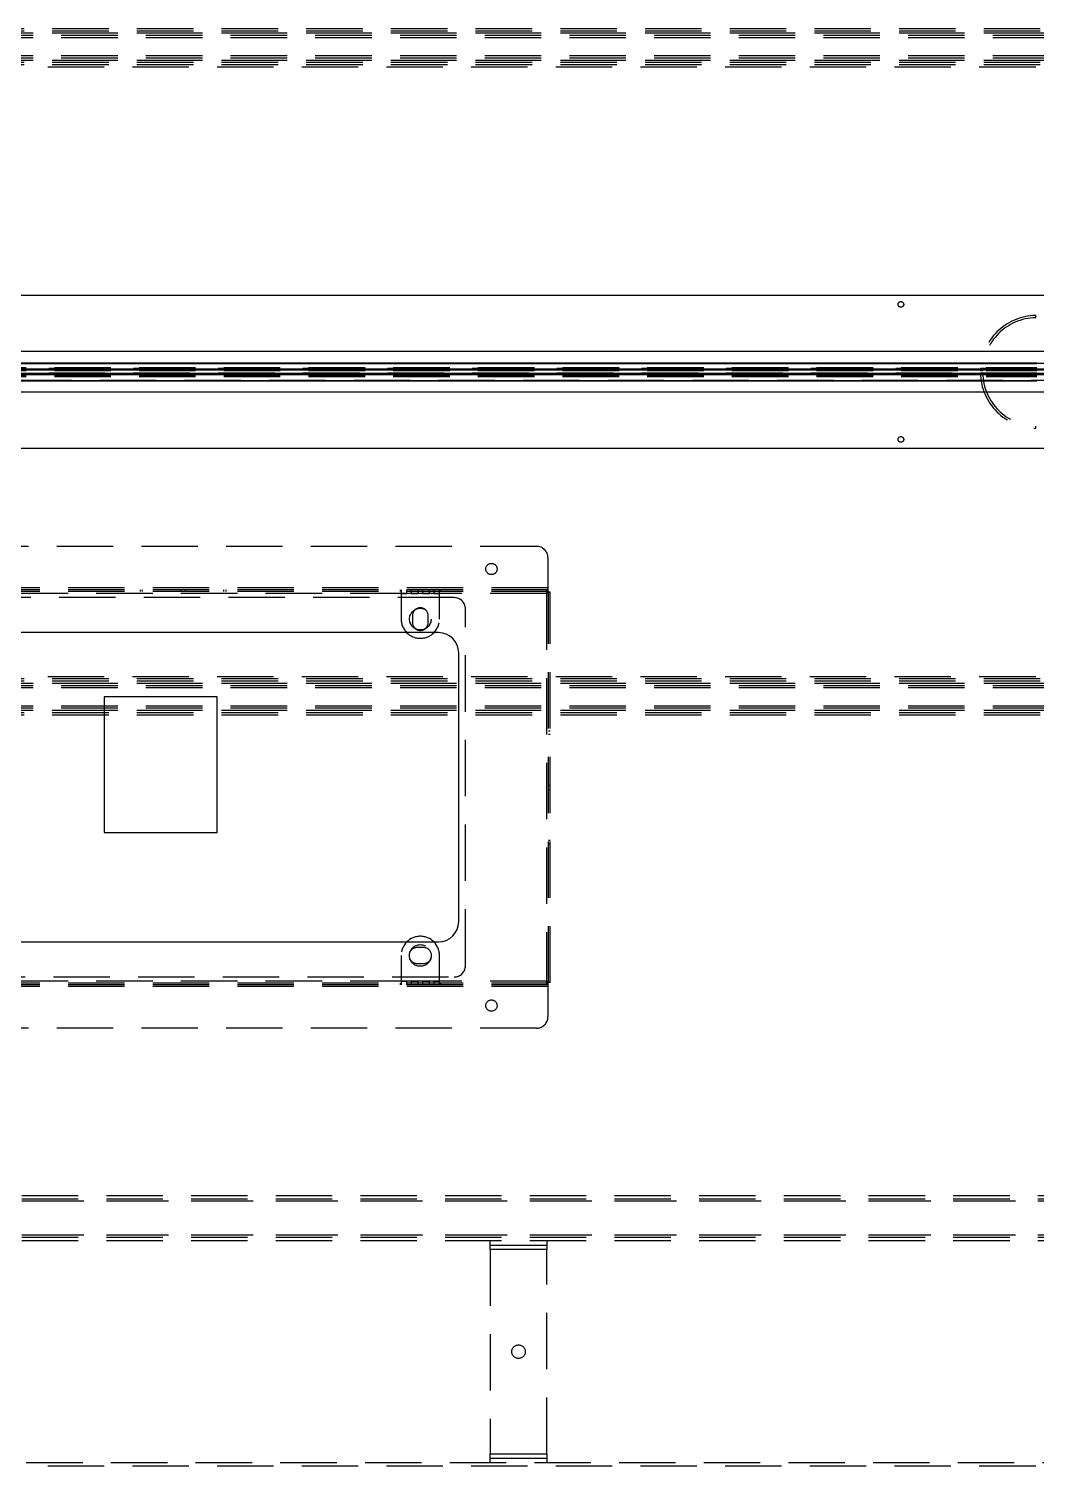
# Model space of a CAD drawing. Header units: millimetres. Extents: x -429 to 16771, y -1239 to 5751.
# Drawn here: x 2279 to 2725, y 365 to 1001 of the extents above; entities that cross this region are included whole.
import ezdxf

# ---------------------------------------------------------------- set-up
doc = ezdxf.new("R2010")
doc.units = ezdxf.units.MM
doc.header["$LTSCALE"] = 100
doc.linetypes.add('HIDDEN', pattern=[0.375, 0.25, -0.125])

msp = doc.modelspace()

# ---------------------------------------------------------------- linework, layer by layer
at = {"color": 7, "linetype": 'HIDDEN', "lineweight": -3}
for p, q in [((3476.5, 1001.4), (1973.5, 1001.4)), ((3476.5, 1000.4), (1973.5, 1000.4)), ((3480.5, 999.4), (1969.5, 999.4)), ((3480.5, 998.4), (1969.5, 998.4)), ((3480.5, 997.4), (1969.5, 997.4)), ((3480.5, 997.4), (1969.5, 997.4)), ((3480.5, 997.4), (1969.5, 997.4)), ((3480.5, 997.4), (1969.5, 997.4)), ((3476.5, 999.4), (1973.5, 999.4)), ((3476.5, 999.4), (1973.5, 999.4)), ((3480.5, 989.4), (1969.5, 989.4)), ((3480.5, 989.4), (1969.5, 989.4)), ((3480.5, 988.4), (1969.5, 988.4)), ((3480.5, 987.4), (1969.5, 987.4)), ((3476.5, 987.4), (1973.5, 987.4)), ((3476.5, 987.4), (1973.5, 987.4)), ((3476.5, 986.4), (1973.5, 986.4)), ((3476.5, 985.4), (1973.5, 985.4)), ((3474.5, 984.4), (1975.5, 984.4)), ((3474.5, 984.4), (1975.5, 984.4)), ((2724.5, 873.4), (2724.5, 874.4)), ((1877.5, 853.19), (2725, 853.19)), ((3572.5, 853.19), (1877.5, 853.19)), ((3572.5, 853.17), (1877.5, 853.17)), ((1877.5, 851.4), (2725, 851.4)), ((1877.5, 850.85), (2725, 850.85)), ((2725, 850.85), (1877.5, 850.85)), ((2725, 850.85), (1877.5, 850.85)), ((2725, 850.85), (1877.5, 850.85)), ((1877.5, 850.84), (2725, 850.84)), ((1877.5, 850.84), (2725, 850.84)), ((1877.5, 850.65), (2725, 850.65)), ((1877.5, 850.65), (2725, 850.65)), ((1877.5, 850.65), (2725, 850.65)), ((3572.5, 850.65), (1877.5, 850.65)), ((3572.5, 850.65), (1877.5, 850.65)), ((3572.5, 850.65), (1877.5, 850.65)), ((1877.5, 850.37), (2725, 850.37)), ((1877.5, 850.32), (2725, 850.32)), ((3572.5, 850.32), (1877.5, 850.32)), ((1877.5, 850.15), (2725, 850.15)), ((1877.5, 850.15), (2725, 850.15)), ((3572.5, 850.15), (1877.5, 850.15)), ((3572.5, 850.15), (1877.5, 850.15)), ((1877.5, 850), (2725, 850)), ((1877.5, 849.97), (2725, 849.97)), ((1877.5, 849.97), (2725, 849.97)), ((1877.5, 849.95), (2725, 849.95)), ((1877.5, 849.95), (2725, 849.95)), ((2725, 848.85), (1877.5, 848.85)), ((2725, 848.85), (1877.5, 848.85)), ((1877.5, 848.83), (2725, 848.83)), ((1877.5, 848.83), (2725, 848.83)), ((1877.5, 848.8), (2725, 848.8)), ((1877.5, 848.65), (2725, 848.65)), ((1877.5, 848.65), (2725, 848.65)), ((3572.5, 848.65), (1877.5, 848.65)), ((3572.5, 848.65), (1877.5, 848.65)), ((1877.5, 848.49), (2725, 848.49)), ((3572.5, 848.49), (1877.5, 848.49)), ((1877.5, 848.44), (2725, 848.44)), ((1877.5, 848.15), (2725, 848.15)), ((1877.5, 848.15), (2725, 848.15)), ((1877.5, 848.15), (2725, 848.15)), ((3572.5, 848.15), (1877.5, 848.15)), ((3572.5, 848.15), (1877.5, 848.15)), ((3572.5, 848.15), (1877.5, 848.15)), ((1877.5, 847.97), (2725, 847.97)), ((1877.5, 847.97), (2725, 847.97)), ((1877.5, 847.96), (2725, 847.96)), ((1877.5, 847.95), (2725, 847.95)), ((1877.5, 847.95), (2725, 847.95)), ((1877.5, 847.95), (2725, 847.95)), ((1877.5, 847.4), (2725, 847.4)), ((2701, 849.9), (2700, 849.9)), ((2701, 848.9), (2700, 848.9)), ((3572.5, 845.64), (1877.5, 845.64)), ((1877.5, 845.61), (2725, 845.61)), ((3572.5, 845.61), (1877.5, 845.61)), ((2724.5, 824.41), (2724.5, 825.41)), ((2503.5, 772.1), (1990.5, 772.1)), ((2508.5, 767.1), (2508.5, 753.7)), ((2508.5, 753.7), (1985.5, 753.7)), ((2508.5, 753.7), (1985.5, 753.7)), ((2508.5, 752.9), (1985.5, 752.9)), ((2508.5, 752.1), (1985.5, 752.1)), ((2328.03, 752.1), (2328.03, 752.9)), ((2329.03, 752.1), (2329.03, 752.9)), ((2346, 752.1), (2346, 752.9)), ((2348, 752.1), (2348, 752.9)), ((2364.97, 752.1), (2364.97, 752.9)), ((2365.97, 752.1), (2365.97, 752.9)), ((2443, 752.9), (2443, 752.1)), ((2443.5, 752.9), (2443.5, 751.3)), ((2446, 751.3), (2446, 752.9)), ((2448, 752.9), (2448, 751.3)), ((2451, 751.3), (2451, 752.9)), ((2453, 752.9), (2453, 751.3)), ((2456, 751.3), (2456, 752.9)), ((2458, 752.9), (2458, 751.3)), ((2460.5, 751.3), (2460.5, 752.9)), ((2461, 752.9), (2461, 752.1)), ((2507.9, 752.9), (2507.9, 752.1)), ((2507.9, 752.1), (2507.9, 751.3)), ((2508.5, 753.7), (2508.5, 752.1)), ((2509.5, 751.9), (2508.7, 751.9)), ((2508.7, 578.9), (2508.7, 751.9)), ((2509.5, 578.9), (2509.5, 751.9)), ((2467, 749.4), (2027, 749.4)), ((2446, 751.3), (2253, 751.3)), ((2446, 751.3), (2253, 751.3)), ((2443.5, 751.3), (2443.5, 739.9)), ((2443.5, 751.3), (2446, 751.3)), ((2446, 751.3), (2443.5, 751.3)), ((2448, 751.3), (2446, 751.3)), ((2448, 751.3), (2451, 751.3)), ((2451, 751.3), (2448, 751.3)), ((2451, 751.3), (2448, 751.3)), ((2451, 751.3), (2448, 751.3)), ((2453, 751.3), (2451, 751.3)), ((2453, 751.3), (2456, 751.3)), ((2456, 751.3), (2453, 751.3)), ((2456, 751.3), (2453, 751.3)), ((2456, 751.3), (2453, 751.3)), ((2458, 751.3), (2456, 751.3)), ((2458, 751.3), (2460.5, 751.3)), ((2460.5, 751.3), (2458, 751.3)), ((2507.9, 751.3), (2458, 751.3)), ((2507.9, 751.3), (2458, 751.3)), ((2460.5, 739.9), (2460.5, 751.3)), ((2507.9, 751.3), (2507.9, 579.5)), ((2507.9, 751.3), (2507.9, 579.5)), ((2448.5, 741.4), (2448.5, 738.4)), ((2455.5, 738.4), (2455.5, 741.4)), ((2472, 586.4), (2472, 744.4)), ((3476.5, 713.4), (1973.5, 713.4)), ((3474.5, 714.4), (1975.5, 714.4)), ((3474.5, 714.4), (1975.5, 714.4)), ((3480.5, 711.4), (1969.5, 711.4)), ((3480.5, 710.4), (1969.5, 710.4)), ((3480.5, 709.4), (1969.5, 709.4)), ((3480.5, 709.4), (1969.5, 709.4)), ((3476.5, 712.4), (1973.5, 712.4)), ((3476.5, 711.4), (1973.5, 711.4)), ((3476.5, 711.4), (1973.5, 711.4)), ((3480.5, 701.4), (1969.5, 701.4)), ((3480.5, 701.4), (1969.5, 701.4)), ((3480.5, 701.4), (1969.5, 701.4)), ((3480.5, 701.4), (1969.5, 701.4)), ((3480.5, 700.4), (1969.5, 700.4)), ((3480.5, 699.4), (1969.5, 699.4)), ((3476.5, 699.4), (1973.5, 699.4)), ((3476.5, 699.4), (1973.5, 699.4)), ((3476.5, 698.4), (1973.5, 698.4)), ((3476.5, 697.4), (1973.5, 697.4)), ((2508.7, 690.38), (2509.5, 690.38)), ((2508.7, 688.88), (2509.5, 688.88)), ((2508.7, 666.4), (2509.5, 666.4)), ((2508.7, 664.4), (2509.5, 664.4)), ((2508.7, 641.92), (2509.5, 641.92)), ((2508.7, 640.42), (2509.5, 640.42)), ((2453.5, 594.4), (2450.5, 594.4)), ((2443.5, 590.9), (2443.5, 579.5)), ((2450.5, 587.4), (2453.5, 587.4)), ((2460.5, 579.5), (2460.5, 590.9)), ((2027, 581.4), (2467, 581.4)), ((2446, 579.5), (2253, 579.5)), ((2446, 579.5), (2253, 579.5)), ((2446, 579.5), (2443.5, 579.5)), ((2443.5, 579.5), (2443.5, 577.9)), ((2443.5, 579.5), (2446, 579.5)), ((2448, 579.5), (2446, 579.5)), ((2446, 577.9), (2446, 579.5)), ((2451, 579.5), (2448, 579.5)), ((2448, 579.5), (2448, 577.9)), ((2448, 579.5), (2451, 579.5)), ((2451, 579.5), (2448, 579.5)), ((2451, 579.5), (2448, 579.5)), ((2453, 579.5), (2451, 579.5)), ((2451, 577.9), (2451, 579.5)), ((2456, 579.5), (2453, 579.5)), ((2453, 579.5), (2453, 577.9)), ((2453, 579.5), (2456, 579.5)), ((2456, 579.5), (2453, 579.5)), ((2456, 579.5), (2453, 579.5)), ((2458, 579.5), (2456, 579.5)), ((2456, 577.9), (2456, 579.5)), ((2460.5, 579.5), (2458, 579.5)), ((2458, 579.5), (2458, 577.9)), ((2458, 579.5), (2460.5, 579.5)), ((2507.9, 579.5), (2458, 579.5)), ((2507.9, 579.5), (2458, 579.5)), ((2460.5, 577.9), (2460.5, 579.5)), ((2507.9, 579.5), (2507.9, 578.7)), ((2508.5, 578.7), (1985.5, 578.7)), ((2508.5, 577.9), (1985.5, 577.9)), ((2508.5, 577.1), (1985.5, 577.1)), ((2508.5, 577.1), (1985.5, 577.1)), ((2443, 578.7), (2443, 577.9)), ((2461, 578.7), (2461, 577.9)), ((2507.9, 578.7), (2507.9, 577.9)), ((2508.5, 578.7), (2508.5, 577.1)), ((2508.5, 577.1), (2508.5, 563.7)), ((2509.5, 578.9), (2508.7, 578.9)), ((2503.5, 558.7), (1990.5, 558.7)), ((1938, 484.65), (3512, 484.65)), ((1903, 482.15), (3547, 482.15)), ((1903, 482.15), (3547, 482.15)), ((1938, 483.15), (3512, 483.15)), ((1938, 482.15), (3512, 482.15)), ((1938, 482.15), (3512, 482.15)), ((1903, 467.15), (3547, 467.15)), ((1903, 467.15), (3547, 467.15)), ((1938, 467.15), (3512, 467.15)), ((1938, 467.15), (3512, 467.15)), ((1938, 466.15), (3512, 466.15)), ((1938, 464.65), (2865, 464.65)), ((2483, 460.65), (2483, 464.65)), ((2483, 462.65), (2508, 462.65)), ((2508, 460.65), (2483, 460.65)), ((2483, 460.65), (2483, 370.15)), ((2508, 460.65), (2483, 460.65)), ((2508, 464.65), (2508, 460.65)), ((2508, 370.15), (2508, 460.65)), ((2483, 370.15), (2508, 370.15)), ((2483, 366.15), (2483, 370.15)), ((2483, 370.15), (2508, 370.15)), ((2508, 370.15), (2508, 366.15)), ((2865, 366.15), (1938, 366.15)), ((3512, 364.65), (1938, 364.65)), ((2508, 368.15), (2483, 368.15))]:
    msp.add_line(p, q, dxfattribs=at)
at = {"color": 7, "linetype": 'Continuous', "lineweight": -3}
for p, q in [((1875, 883.4), (3575, 883.4)), ((3572.5, 858.4), (1877.5, 858.4)), ((1877.5, 853.4), (2725, 853.4)), ((1877.5, 853.17), (2725, 853.17)), ((1877.5, 845.64), (2725, 845.64)), ((1877.5, 845.4), (2725, 845.4)), ((3572.5, 840.4), (1877.5, 840.4)), ((3575, 815.4), (1875, 815.4)), ((2460, 733.9), (2034, 733.9)), ((2469, 605.9), (2469, 724.9)), ((2361.96, 705.4), (2311.96, 705.4)), ((2311.96, 705.4), (2311.96, 645.4)), ((2361.96, 645.4), (2361.96, 705.4)), ((2311.96, 645.4), (2361.96, 645.4)), ((2034, 596.9), (2460, 596.9))]:
    msp.add_line(p, q, dxfattribs=at)
at = {"color": 7, "linetype": 'HIDDEN', "lineweight": -3}
for centre, radius in [((2664.8, 879.3), 1.25), ((2664.8, 819.5), 1.25), ((2483.5, 762.1), 2.5), ((2452, 739.9), 4.8), ((2452, 590.9), 4.8), ((2483.5, 568.7), 2.5), ((2495.5, 415.4), 3)]:
    msp.add_circle(centre, radius, dxfattribs=at)
for centre, radius, start, end in [((2725, 849.4), 25, 91.14599, 178.85401), ((2725, 849.4), 24, 91.19375, 178.80625), ((2725, 849.4), 25, 181.14599, 268.85401), ((2725, 849.4), 24, 181.19375, 268.80625), ((2503.5, 767.1), 5, 0, 90), ((2467, 744.4), 5, 0, 90), ((2452, 739.9), 8.5, 180, 0), ((2452, 741.4), 3.5, 0, 180), ((2452, 738.4), 3.5, 180, 0), ((2452, 590.9), 8.5, 0, 180), ((2450.5, 590.9), 3.5, 90, 270), ((2453.5, 590.9), 3.5, 270, 90), ((2467, 586.4), 5, 270, 0), ((2503.5, 563.7), 5, 270, 0)]:
    msp.add_arc(centre, radius, start, end, dxfattribs=at)
at = {"color": 7, "linetype": 'Continuous', "lineweight": -3}
for centre, start, end in [((2460, 724.9), 0, 90), ((2460, 605.9), 270, 0)]:
    msp.add_arc(centre, 9, start, end, dxfattribs=at)
at = {"color": 7, "linetype": 'HIDDEN', "lineweight": -3}
for points in [[(2509.5, 751.9), (2509.48, 751.86), (2509.44, 751.77), (2509.15, 751.64), (2508.72, 751.51), (2508.28, 751.39), (2508, 751.33), (2507.9, 751.3)], [(2507.9, 579.5), (2508.08, 579.46), (2508.45, 579.37), (2508.94, 579.24), (2509.31, 579.11), (2509.48, 578.99), (2509.49, 578.93), (2509.5, 578.9)]]:
    msp.add_open_spline(points, degree=3, knots=[0, 0, 0, 0, 0.220743, 0.441506, 0.662269, 0.883032, 1, 1, 1, 1], dxfattribs=at)
for points in [[(2508.7, 751.9), (2508.69, 751.85), (2508.66, 751.75), (2508.48, 751.6), (2508.21, 751.45), (2508, 751.35), (2507.9, 751.3)], [(2507.9, 579.5), (2508, 579.45), (2508.21, 579.35), (2508.48, 579.2), (2508.66, 579.05), (2508.69, 578.95), (2508.7, 578.9)]]:
    msp.add_open_spline(points, degree=3, dxfattribs=at)

doc.saveas('drawing.dxf')
